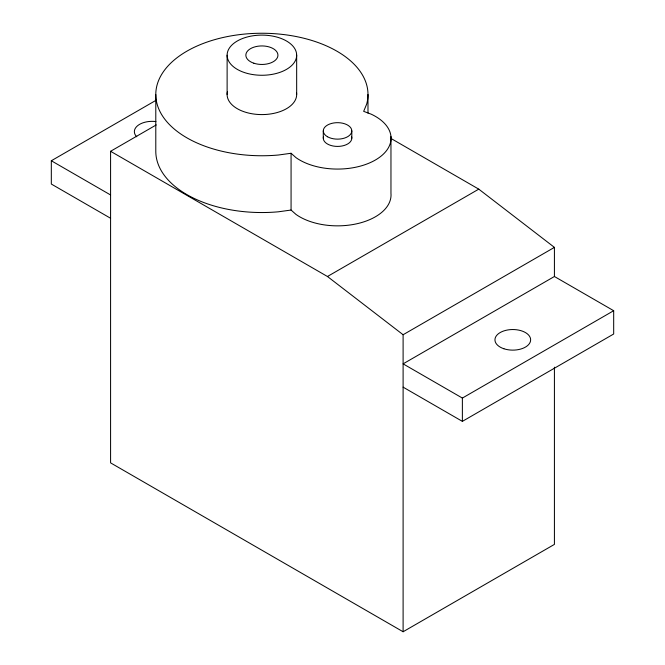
<?xml version="1.0" encoding="UTF-8"?>
<svg xmlns="http://www.w3.org/2000/svg" width="665" height="665" viewBox="0 0 665 665"><rect width="100%" height="100%" fill="white"/><g stroke="black" fill="none" stroke-linecap="round" stroke-linejoin="round"><path stroke-width="1" d="M110.581 218.261L51.321 184.047L51.321 160.755L156.076 100.274M554.419 367.163L554.419 544.394L403.106 631.75L110.581 462.865L110.581 151.287L156.242 124.929M110.581 151.287L327.454 276.499L478.767 189.143L554.419 247.38L554.419 276.499L403.106 363.855L462.375 398.069L613.679 310.713L613.679 334.005L462.375 421.361L403.106 387.146M403.106 631.75L403.106 334.736L554.419 247.38M291.071 153.266L278.485 155.003A106.101 61.255 0 0 1 155.934 97.713A106.101 61.255 0 0 1 267.446 33.333A106.101 61.255 0 0 1 366.681 104.089L363.664 111.354L371.211 114.181A53.491 30.881 0 0 1 375.368 160.024A53.491 30.881 0 0 1 295.967 157.622L291.071 153.266L291.071 210.049L295.967 214.404A53.491 30.881 0 0 0 356.714 223.797A53.491 30.881 0 0 0 390.962 193.349L390.962 136.566M291.071 210.049L278.485 211.786A106.101 61.255 0 0 1 155.793 151.287L155.793 94.505M390.937 138.436L478.767 189.143M554.419 276.499L613.679 310.713M51.321 160.755L110.581 194.97M327.454 276.499L403.106 334.736M462.375 398.069L462.375 421.361M367.986 94.505L367.986 113.092M351.81 130.905L351.81 138.187M323.281 130.905L323.281 138.187M296.665 55.195A34.771 20.075 0 0 1 244.504 72.576A34.771 20.075 0 0 1 244.504 37.805A34.771 20.075 0 0 1 296.665 55.195L296.665 94.505M227.122 55.195L227.122 94.505M351.594 136.749A14.264 8.238 0 0 1 337.546 146.416A14.264 8.238 0 0 1 323.498 136.749M296.532 92.759A34.771 20.075 0 0 1 261.129 114.58A34.771 20.075 0 0 1 227.413 91.886M136.749 136.782A17.83 10.291 0 0 1 137.771 125.577A17.83 10.291 0 0 1 155.909 121.562M253.864 63.217A16.051 9.268 0 0 0 277.937 55.195A16.051 9.268 0 0 0 253.864 47.173A16.051 9.268 0 0 0 253.864 63.217M503.887 348.751A17.83 10.291 0 0 0 530.637 339.832A17.83 10.291 0 0 0 503.887 330.912A17.83 10.291 0 0 0 503.887 348.751M327.454 136.724A14.264 8.238 0 0 0 351.32 133.033A14.264 8.238 0 0 0 333.855 122.95A14.264 8.238 0 0 0 327.454 136.724"/></g></svg>
